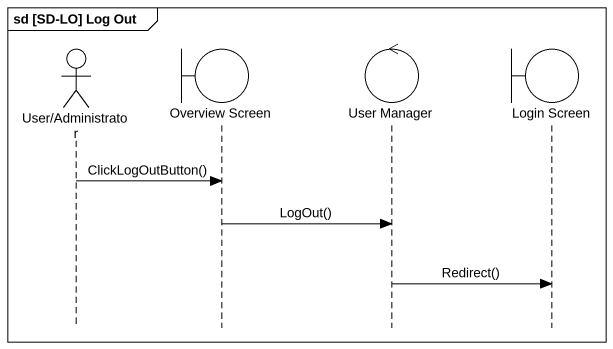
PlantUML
@startuml
mainframe sd [SD-LO] Log Out
hide footbox
actor "User/Administrator" as User_Administrator
boundary "Overview Screen" as Overview_Screen
control "User Manager" as User_Manager
boundary "Login Screen" as Login_Screen

User_Administrator -> Overview_Screen : ClickLogOutButton()
Overview_Screen -> User_Manager : LogOut()
User_Manager -> Login_Screen : Redirect()
@enduml
